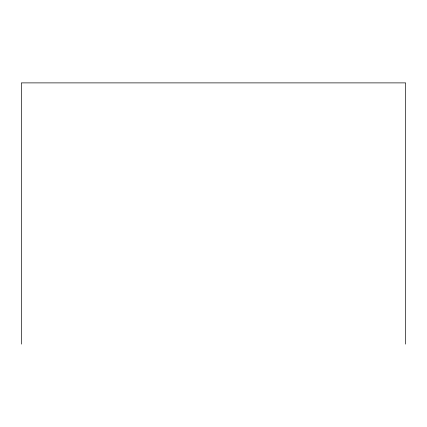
<?xml version="1.0" encoding="UTF-8"?>
<svg xmlns="http://www.w3.org/2000/svg" width="427" height="427" viewBox="0 0 427 427"><rect width="100%" height="100%" fill="white"/><g stroke="black" fill="none" stroke-linecap="round" stroke-linejoin="round"><path stroke-width="0.64" d="M405.65 344.114L405.65 82.886L21.35 82.886L21.35 344.114"/></g></svg>
